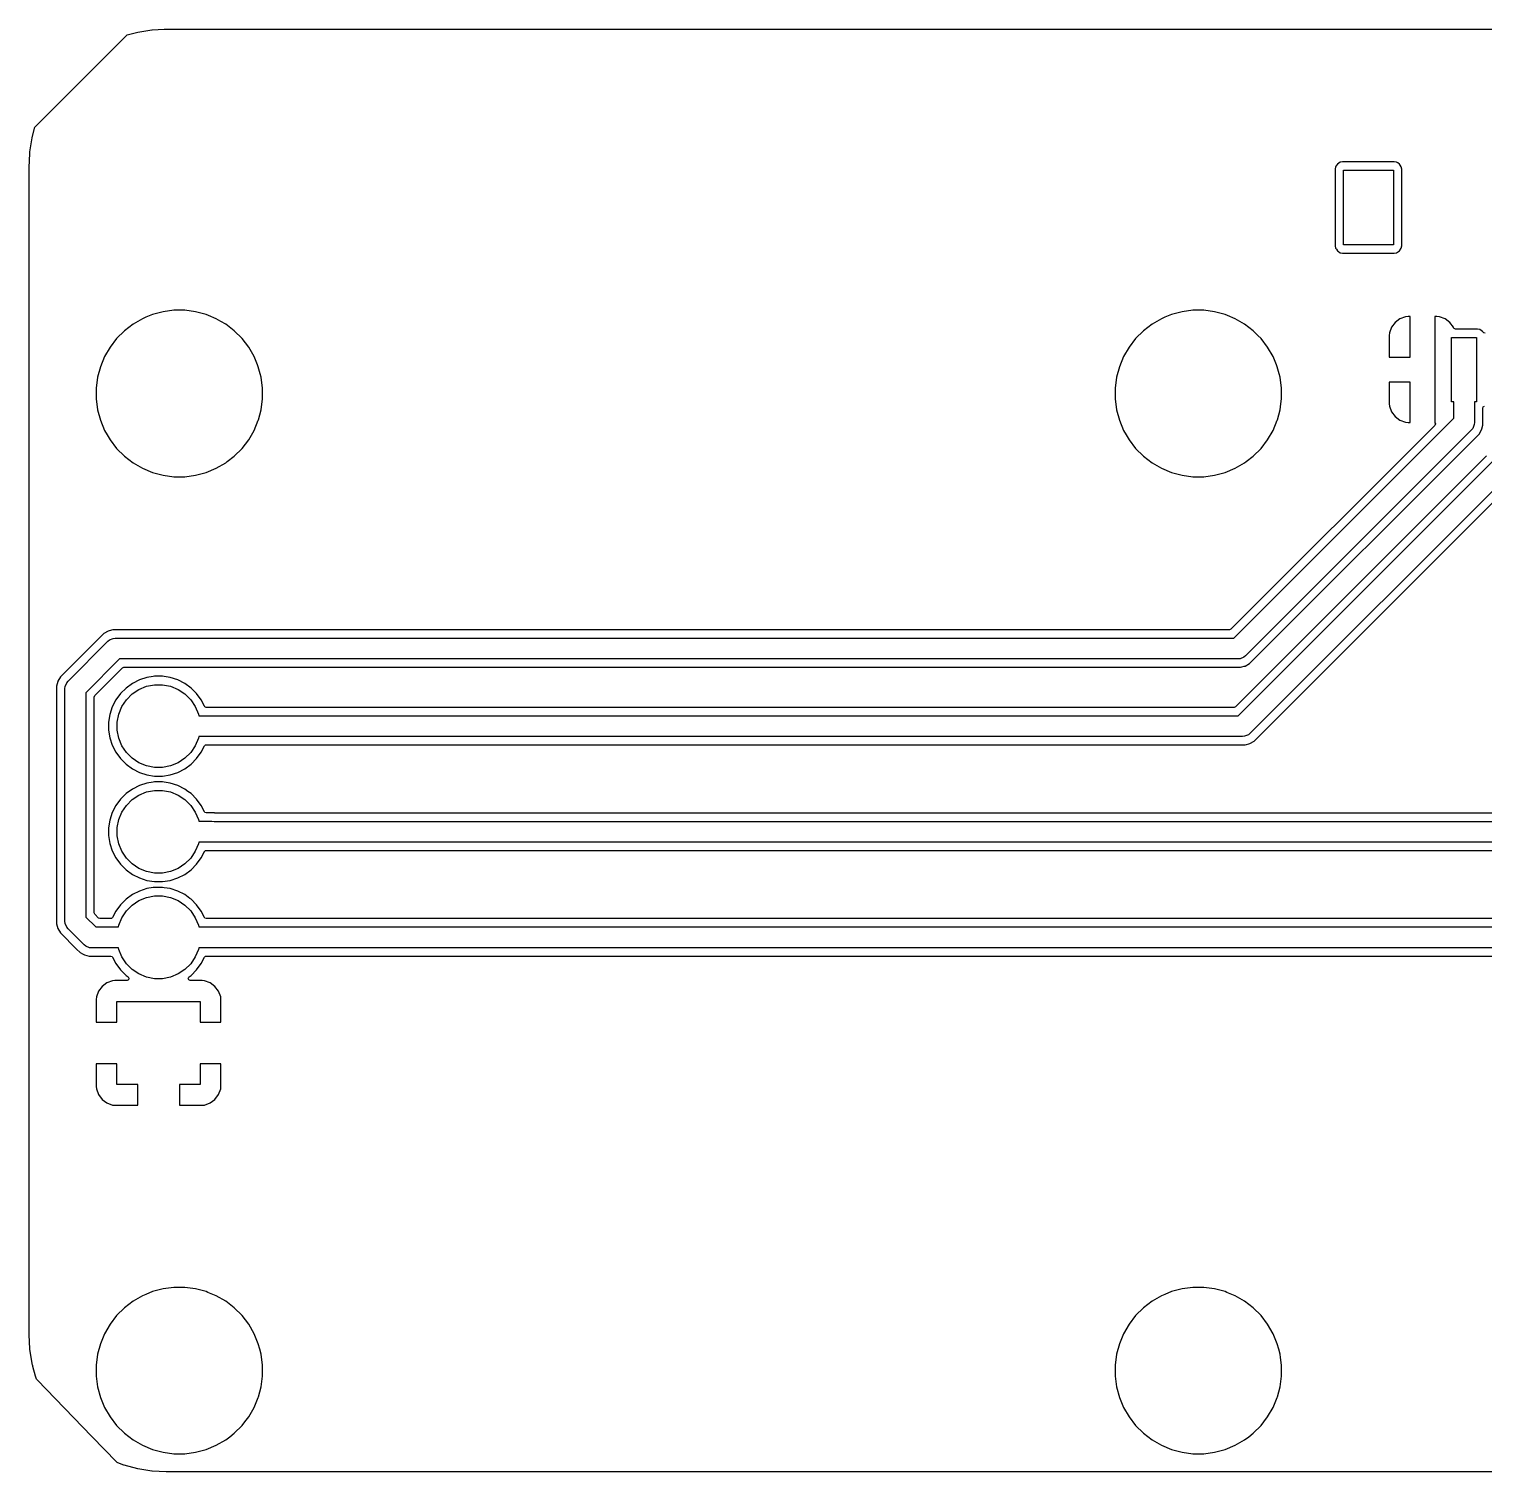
# Model space of a CAD drawing. Extents: x 141.9 to 212.4, y -100.8 to -66.1.
# Drawn here: x 141.89 to 176.87, y -100.81 to -66.11 of the extents above; entities that cross this region are included whole.
import ezdxf

# ---------------------------------------------------------------- set-up
doc = ezdxf.new("R2010")
doc.units = 0
doc.layers.add('BLACK', color=7, linetype='CONTINUOUS')

msp = doc.modelspace()

# ---------------------------------------------------------------- linework, layer by layer
at = {"layer": 'BLACK', "linetype": 'CONTINUOUS'}
for p, q in [((142.054274, -68.435725), (144.227248, -66.262751)), ((144.227248, -66.262751), (144.249205, -66.250074)), ((144.249205, -66.250074), (144.49852, -66.183271)), ((144.49852, -66.183271), (144.503525, -66.182207)), ((144.503525, -66.182207), (144.83959, -66.128979)), ((144.83959, -66.128979), (144.844667, -66.128446)), ((144.844667, -66.128446), (145.1353, -66.113215)), ((145.1353, -66.113215), (145.185862, -66.110566)), ((145.185862, -66.110566), (145.188426, -66.110499)), ((145.188426, -66.110499), (209.124723, -66.110499)), ((141.960275, -68.721506), (142.027075, -68.472204)), ((142.027075, -68.472204), (142.039751, -68.450248)), ((142.039751, -68.450248), (142.054274, -68.435725)), ((141.90598, -69.062584), (141.959208, -68.726519)), ((141.959208, -68.726519), (141.960274, -68.721508)), ((141.960274, -68.721508), (141.960275, -68.721506)), ((141.893297, -69.2995), (141.905447, -69.067662)), ((141.905447, -69.067662), (141.90598, -69.062584)), ((141.887506, -69.411284), (141.887573, -69.40872)), ((141.887506, -69.480252), (141.887506, -69.411284)), ((141.887506, -74.74388), (141.887506, -69.480252)), ((141.887573, -69.40872), (141.893297, -69.2995)), ((173.301133, -69.421769), (173.2895, -69.480252)), ((173.2895, -69.480252), (173.2895, -71.319748)), ((173.308305, -69.411035), (173.301133, -69.421769)), ((173.345447, -69.355447), (173.308305, -69.411035)), ((173.411769, -69.311133), (173.345447, -69.355447)), ((173.470252, -69.2995), (173.411769, -69.311133)), ((174.709748, -69.2995), (173.470252, -69.2995)), ((173.49, -71.3), (173.49, -69.5)), ((173.49, -69.5), (174.69, -69.5)), ((174.69, -69.5), (174.69, -71.3)), ((174.768231, -69.311133), (174.709748, -69.2995)), ((174.794795, -69.328882), (174.768231, -69.311133)), ((174.834552, -69.355447), (174.794795, -69.328882)), ((174.852301, -69.382012), (174.834552, -69.355447)), ((174.878867, -69.421769), (174.852301, -69.382012)), ((174.8905, -69.480252), (174.878867, -69.421769)), ((174.8905, -71.319748), (174.8905, -69.480252)), ((173.2895, -71.319748), (173.301133, -71.378231)), ((174.69, -71.3), (173.49, -71.3)), ((174.878867, -71.378231), (174.8905, -71.319748)), ((173.301133, -71.378231), (173.318882, -71.404795)), ((173.318882, -71.404795), (173.345447, -71.444552)), ((173.345447, -71.444552), (173.372012, -71.462301)), ((173.372012, -71.462301), (173.411769, -71.488867)), ((173.411769, -71.488867), (173.470252, -71.5005)), ((173.470252, -71.5005), (173.470255, -71.5005)), ((173.470255, -71.5005), (174.709745, -71.5005)), ((174.709745, -71.5005), (174.709748, -71.5005)), ((174.709748, -71.5005), (174.768231, -71.488867)), ((174.768231, -71.488867), (174.834552, -71.444552)), ((174.834552, -71.444552), (174.878867, -71.378231)), ((144.613299, -73.076959), (144.386199, -73.208074)), ((144.6133, -73.076958), (144.613299, -73.076959)), ((144.613303, -73.076957), (144.6133, -73.076958)), ((144.696435, -73.042522), (144.613303, -73.076957)), ((144.855577, -72.976603), (144.696435, -73.042522)), ((144.855587, -72.976599), (144.855577, -72.976603)), ((145.108872, -72.908732), (144.855587, -72.976599)), ((145.10888, -72.90873), (145.108872, -72.908732)), ((145.108884, -72.90873), (145.10888, -72.90873)), ((145.36888, -72.8745), (145.108884, -72.90873)), ((145.63112, -72.8745), (145.36888, -72.8745)), ((145.891116, -72.90873), (145.63112, -72.8745)), ((145.89112, -72.908731), (145.891116, -72.90873)), ((145.891127, -72.908732), (145.89112, -72.908731)), ((146.144412, -72.976599), (145.891127, -72.908732)), ((146.144422, -72.976603), (146.144412, -72.976599)), ((146.203209, -73.000953), (146.144422, -72.976603)), ((146.386697, -73.076957), (146.203209, -73.000953)), ((146.50025, -73.142516), (146.386697, -73.076957)), ((169.113299, -73.076959), (168.886199, -73.208074)), ((169.1133, -73.076958), (169.113299, -73.076959)), ((169.113303, -73.076957), (169.1133, -73.076958)), ((169.196435, -73.042522), (169.113303, -73.076957)), ((169.355577, -72.976603), (169.196435, -73.042522)), ((169.355587, -72.976599), (169.355577, -72.976603)), ((169.608872, -72.908732), (169.355587, -72.976599)), ((169.60888, -72.90873), (169.608872, -72.908732)), ((169.608884, -72.90873), (169.60888, -72.90873)), ((169.86888, -72.8745), (169.608884, -72.90873)), ((170.13112, -72.8745), (169.86888, -72.8745)), ((170.391116, -72.90873), (170.13112, -72.8745)), ((170.39112, -72.908731), (170.391116, -72.90873)), ((170.391127, -72.908732), (170.39112, -72.908731)), ((170.644412, -72.976599), (170.391127, -72.908732)), ((170.644422, -72.976603), (170.644412, -72.976599)), ((170.703209, -73.000953), (170.644422, -72.976603)), ((170.886697, -73.076957), (170.703209, -73.000953)), ((171.00025, -73.142516), (170.886697, -73.076957)), ((174.847908, -73.081648), (174.732811, -73.167811)), ((174.982626, -73.031401), (174.847908, -73.081648)), ((174.982627, -73.031401), (174.982626, -73.031401)), ((175.042166, -73.025), (174.982627, -73.031401)), ((175.09, -73.025), (175.042166, -73.025)), ((175.09, -74), (175.09, -73.025)), ((175.737834, -73.025), (175.69, -73.025)), ((175.69, -73.025), (175.69, -75.579526)), ((175.797373, -73.031401), (175.737834, -73.025)), ((175.932091, -73.081648), (175.797373, -73.031401)), ((176.047188, -73.167811), (175.932091, -73.081648)), ((144.178146, -73.36772), (143.99272, -73.553146)), ((144.178158, -73.367709), (144.178146, -73.36772)), ((144.386184, -73.208084), (144.178158, -73.367709)), ((144.386199, -73.208074), (144.386184, -73.208084)), ((146.6138, -73.208074), (146.50025, -73.142516)), ((146.613815, -73.208084), (146.6138, -73.208074)), ((146.821841, -73.367709), (146.613815, -73.208084)), ((146.821853, -73.36772), (146.821841, -73.367709)), ((147.007279, -73.553146), (146.821853, -73.36772)), ((168.678146, -73.36772), (168.49272, -73.553146)), ((168.678158, -73.367709), (168.678146, -73.36772)), ((168.886184, -73.208084), (168.678158, -73.367709)), ((168.886199, -73.208074), (168.886184, -73.208084)), ((171.1138, -73.208074), (171.00025, -73.142516)), ((171.113815, -73.208084), (171.1138, -73.208074)), ((171.321841, -73.367709), (171.113815, -73.208084)), ((171.321853, -73.36772), (171.321841, -73.367709)), ((171.431298, -73.477165), (171.321853, -73.36772)), ((174.596401, -73.417627), (174.59, -73.477165)), ((174.646648, -73.282908), (174.596401, -73.417626)), ((174.596401, -73.417626), (174.596401, -73.417627)), ((174.732811, -73.167811), (174.646648, -73.282908)), ((176.133352, -73.282909), (176.047188, -73.167811)), ((176.136975, -73.292623), (176.133352, -73.282909)), ((176.148238, -73.310148), (176.136975, -73.292623)), ((176.182886, -73.3245), (176.148238, -73.310148)), ((176.709748, -73.3245), (176.182886, -73.3245)), ((176.768231, -73.336133), (176.709748, -73.3245)), ((176.834552, -73.380448), (176.768231, -73.336133)), ((176.849258, -73.402457), (176.834552, -73.380448)), ((176.862731, -73.415945), (176.849258, -73.402457)), ((176.899505, -73.423302), (176.862731, -73.415945)), ((143.833074, -73.761199), (143.701959, -73.988299)), ((143.833084, -73.761184), (143.833074, -73.761199)), ((143.992709, -73.553158), (143.833084, -73.761184)), ((143.99272, -73.553146), (143.992709, -73.553158)), ((147.00729, -73.553158), (147.007279, -73.553146)), ((147.166915, -73.761184), (147.00729, -73.553158)), ((147.166921, -73.761193), (147.166915, -73.761184)), ((147.166924, -73.761197), (147.166921, -73.761193)), ((147.298043, -73.988303), (147.166924, -73.761197)), ((168.333074, -73.761199), (168.201959, -73.988299)), ((168.333084, -73.761184), (168.333074, -73.761199)), ((168.492709, -73.553158), (168.333084, -73.761184)), ((168.49272, -73.553146), (168.492709, -73.553158)), ((171.507279, -73.553146), (171.431298, -73.477165)), ((171.50729, -73.553158), (171.507279, -73.553146)), ((171.666915, -73.761184), (171.50729, -73.553158)), ((171.666921, -73.761193), (171.666915, -73.761184)), ((171.666924, -73.761197), (171.666921, -73.761193)), ((171.798043, -73.988303), (171.666924, -73.761197)), ((174.59, -73.477165), (174.59, -74)), ((176.09, -75.075), (176.09, -73.525)), ((176.09, -73.525), (176.69, -73.525)), ((176.69, -73.525), (176.69, -75.075)), ((143.701959, -73.988299), (143.601603, -74.230577)), ((147.378406, -74.182317), (147.298043, -73.988303)), ((168.201959, -73.988299), (168.101603, -74.230577)), ((171.878406, -74.182317), (171.798043, -73.988303)), ((174.59, -74), (175.09, -74)), ((143.53373, -74.483884), (143.4995, -74.74388)), ((143.533732, -74.483872), (143.53373, -74.48388)), ((143.53373, -74.48388), (143.53373, -74.483884)), ((143.601599, -74.230587), (143.533732, -74.483872)), ((143.601603, -74.230577), (143.601599, -74.230587)), ((147.398396, -74.230577), (147.378406, -74.182317)), ((147.3984, -74.230587), (147.398396, -74.230577)), ((147.444822, -74.403839), (147.3984, -74.230587)), ((147.46627, -74.483884), (147.444822, -74.403839)), ((147.5005, -74.74388), (147.46627, -74.483884)), ((168.03373, -74.483884), (167.9995, -74.74388)), ((168.033732, -74.483872), (168.03373, -74.48388)), ((168.03373, -74.48388), (168.03373, -74.483884)), ((168.101599, -74.230587), (168.033732, -74.483872)), ((168.101603, -74.230577), (168.101599, -74.230587)), ((171.898396, -74.230577), (171.878406, -74.182317)), ((171.8984, -74.230587), (171.898396, -74.230577)), ((171.944822, -74.403839), (171.8984, -74.230587)), ((171.96627, -74.483884), (171.944822, -74.403839)), ((172.0005, -74.74388), (171.96627, -74.483884)), ((141.887506, -81.910688), (141.887506, -74.74388)), ((143.4995, -74.74388), (143.4995, -74.777032)), ((143.4995, -74.777032), (143.4995, -75.00612)), ((147.5005, -75.00612), (147.5005, -74.74388)), ((167.9995, -74.74388), (167.9995, -74.777032)), ((167.9995, -74.777032), (167.9995, -75.00612)), ((172.0005, -75.00612), (172.0005, -74.74388)), ((175.09, -74.6), (174.59, -74.6)), ((174.59, -74.6), (174.59, -75.122834)), ((175.09, -75.575), (175.09, -74.6)), ((143.4995, -75.00612), (143.53373, -75.266116)), ((147.46627, -75.266116), (147.5005, -75.00612)), ((167.9995, -75.00612), (168.03373, -75.266116)), ((171.96627, -75.266116), (171.985134, -75.122834)), ((171.985134, -75.122834), (172.0005, -75.00612)), ((174.59, -75.122834), (174.596401, -75.182372)), ((174.596401, -75.182372), (174.596401, -75.182373)), ((174.596401, -75.182373), (174.646648, -75.317091)), ((176.14, -75.075), (176.09, -75.075)), ((176.14, -75.471446), (176.14, -75.075)), ((176.69, -75.075), (176.64, -75.075)), ((176.64, -75.075), (176.64, -75.575)), ((176.8405, -75.225514), (176.848762, -75.198284)), ((176.848762, -75.198284), (176.849263, -75.197534)), ((176.849263, -75.197534), (176.88045, -75.176706)), ((143.53373, -75.266116), (143.533731, -75.26612)), ((143.533731, -75.26612), (143.533732, -75.266127)), ((143.533732, -75.266127), (143.601599, -75.519412)), ((143.601599, -75.519412), (143.601602, -75.519419)), ((143.601602, -75.519419), (143.701957, -75.761697)), ((147.298043, -75.761697), (147.398398, -75.519419)), ((147.398398, -75.519419), (147.40117, -75.509076)), ((147.40117, -75.509076), (147.466267, -75.266127)), ((147.466266, -75.266127), (147.46627, -75.266116)), ((147.466267, -75.266127), (147.466266, -75.266127)), ((168.03373, -75.266116), (168.033731, -75.26612)), ((168.033731, -75.26612), (168.033732, -75.266127)), ((168.033732, -75.266127), (168.101599, -75.519412)), ((168.101599, -75.519412), (168.101602, -75.519419)), ((168.101602, -75.519419), (168.201957, -75.761697)), ((170.851446, -80.76), (176.14, -75.471446)), ((171.798043, -75.761697), (171.898398, -75.519419)), ((171.898398, -75.519419), (171.90117, -75.509076)), ((171.90117, -75.509076), (171.966267, -75.266127)), ((171.966266, -75.266127), (171.96627, -75.266116)), ((171.966267, -75.266127), (171.966266, -75.266127)), ((174.646648, -75.317091), (174.732811, -75.432188)), ((174.732811, -75.432188), (174.847908, -75.518351)), ((174.847908, -75.518351), (174.982626, -75.568598)), ((176.8405, -75.634309), (176.8405, -75.225514)), ((143.701957, -75.761697), (143.764305, -75.869687)), ((143.764305, -75.869687), (143.833074, -75.9888)), ((147.166924, -75.988803), (147.298043, -75.761697)), ((168.201957, -75.761697), (168.264305, -75.869687)), ((168.264305, -75.869687), (168.333074, -75.9888)), ((175.686799, -75.641095), (170.782749, -80.545148)), ((176.566777, -75.751776), (171.131777, -81.186777)), ((171.231614, -81.370489), (176.75049, -75.851614)), ((171.666924, -75.988803), (171.798043, -75.761697)), ((174.982626, -75.568598), (175.042166, -75.575)), ((175.042166, -75.575), (175.09, -75.575)), ((175.701151, -75.606447), (175.686799, -75.641095)), ((175.69, -75.579526), (175.701151, -75.606447)), ((176.597868, -75.713892), (176.566777, -75.751776)), ((176.635197, -75.623772), (176.597868, -75.713892)), ((176.64, -75.575), (176.635197, -75.623762)), ((176.635197, -75.623762), (176.635197, -75.623772)), ((176.75049, -75.851614), (176.809799, -75.748887)), ((176.809799, -75.748887), (176.816286, -75.724673)), ((176.816286, -75.724673), (176.8405, -75.634309)), ((143.833074, -75.9888), (143.833084, -75.988815)), ((143.833084, -75.988815), (143.992709, -76.196841)), ((143.992709, -76.196841), (143.99272, -76.196853)), ((143.99272, -76.196853), (144.178146, -76.382279)), ((146.821851, -76.382282), (147.007282, -76.196851)), ((147.007282, -76.196851), (147.166924, -75.988803)), ((168.333074, -75.9888), (168.333084, -75.988815)), ((168.333084, -75.988815), (168.492709, -76.196841)), ((168.492709, -76.196841), (168.49272, -76.196853)), ((168.49272, -76.196853), (168.678146, -76.382279)), ((171.321851, -76.382282), (171.507282, -76.196851)), ((171.507282, -76.196851), (171.666924, -75.988803)), ((144.178146, -76.382279), (144.178158, -76.38229)), ((144.178158, -76.38229), (144.386184, -76.541915)), ((144.386184, -76.541915), (144.386193, -76.541921)), ((144.386193, -76.541921), (144.386197, -76.541924)), ((144.386197, -76.541924), (144.613303, -76.673043)), ((146.386697, -76.673043), (146.613803, -76.541924)), ((146.613803, -76.541924), (146.652605, -76.51215)), ((146.652605, -76.51215), (146.821841, -76.38229)), ((146.821841, -76.38229), (146.821843, -76.382287)), ((146.821843, -76.382287), (146.821851, -76.382282)), ((168.678146, -76.382279), (168.678158, -76.38229)), ((168.678158, -76.38229), (168.886184, -76.541915)), ((168.886184, -76.541915), (168.886193, -76.541921)), ((168.886193, -76.541921), (168.886197, -76.541924)), ((168.886197, -76.541924), (169.113303, -76.673043)), ((170.886697, -76.673043), (171.113803, -76.541924)), ((176.925148, -76.377748), (170.892749, -82.410148)), ((170.961446, -82.625), (177.14, -76.446446)), ((171.113803, -76.541924), (171.152605, -76.51215)), ((171.152605, -76.51215), (171.321841, -76.38229)), ((171.321841, -76.38229), (171.321843, -76.382287)), ((171.321843, -76.382287), (171.321851, -76.382282)), ((144.613303, -76.673043), (144.855581, -76.773398)), ((144.855581, -76.773398), (144.855584, -76.773398)), ((144.855584, -76.773398), (144.855587, -76.7734)), ((144.855587, -76.7734), (145.108872, -76.841267)), ((145.108872, -76.841267), (145.108873, -76.841267)), ((145.108873, -76.841267), (145.108884, -76.84127)), ((145.108884, -76.84127), (145.36888, -76.8755)), ((145.36888, -76.8755), (145.368883, -76.8755)), ((145.368883, -76.8755), (145.631117, -76.8755)), ((145.631117, -76.8755), (145.63112, -76.8755)), ((145.63112, -76.8755), (145.891116, -76.84127)), ((145.891116, -76.84127), (146.144419, -76.773398)), ((146.144419, -76.773398), (146.386697, -76.673043)), ((169.113303, -76.673043), (169.355581, -76.773398)), ((169.355581, -76.773398), (169.355584, -76.773398)), ((169.355584, -76.773398), (169.355587, -76.7734)), ((169.355587, -76.7734), (169.608872, -76.841267)), ((169.608872, -76.841267), (169.608873, -76.841267)), ((169.608873, -76.841267), (169.608884, -76.84127)), ((169.608884, -76.84127), (169.86888, -76.8755)), ((169.86888, -76.8755), (169.868883, -76.8755)), ((169.868883, -76.8755), (170.131117, -76.8755)), ((170.131117, -76.8755), (170.13112, -76.8755)), ((170.13112, -76.8755), (170.391116, -76.84127)), ((170.391116, -76.84127), (170.644419, -76.773398)), ((170.644419, -76.773398), (170.886697, -76.673043)), ((177.566777, -76.726777), (171.241777, -83.051777)), ((175.861594, -78.71551), (177.75049, -76.826614)), ((171.341614, -83.235489), (175.861594, -78.71551)), ((143.683385, -80.649512), (142.639512, -81.693385)), ((143.78611, -80.590201), (143.683385, -80.649511)), ((143.683385, -80.649511), (143.683385, -80.649512)), ((143.786115, -80.590199), (143.78611, -80.590201)), ((143.810326, -80.583713), (143.786115, -80.590199)), ((143.900688, -80.5595), (143.810326, -80.583713)), ((143.821107, -80.802133), (143.911227, -80.764804)), ((170.748101, -80.5595), (143.900688, -80.5595)), ((143.911227, -80.764804), (143.96, -80.76)), ((143.96, -80.76), (170.851446, -80.76)), ((170.782749, -80.545148), (170.748101, -80.5595)), ((142.823223, -81.793223), (143.783223, -80.833223)), ((143.783223, -80.833223), (143.821102, -80.802137)), ((143.821102, -80.802137), (143.821107, -80.802133)), ((144.063554, -81.26), (143.25, -82.073554)), ((143.464852, -82.142251), (144.132251, -81.474852)), ((170.955, -81.26), (144.063554, -81.26)), ((144.132251, -81.474852), (144.166899, -81.4605)), ((144.166899, -81.4605), (171.014311, -81.4605)), ((171.003773, -81.255196), (170.955, -81.26)), ((171.093893, -81.217867), (171.003773, -81.255196)), ((171.014311, -81.4605), (171.04443, -81.452428)), ((171.04443, -81.452428), (171.104673, -81.436286)), ((171.093897, -81.217862), (171.093893, -81.217867)), ((171.131777, -81.186777), (171.093897, -81.217862)), ((171.104673, -81.436286), (171.128887, -81.429799)), ((171.128887, -81.429799), (171.231614, -81.370489)), ((142.578531, -81.802346), (142.5495, -81.910688)), ((142.578532, -81.802343), (142.578531, -81.802342)), ((142.578531, -81.802342), (142.578531, -81.802346)), ((142.580201, -81.796111), (142.578532, -81.802343)), ((142.639511, -81.693385), (142.580201, -81.796111)), ((142.639512, -81.693385), (142.639511, -81.693385)), ((142.754804, -81.921227), (142.792133, -81.831107)), ((142.792133, -81.831107), (142.792137, -81.831102)), ((142.792137, -81.831102), (142.823223, -81.793223)), ((144.370806, -81.848236), (144.21792, -81.959315)), ((144.539166, -81.762453), (144.370806, -81.848236)), ((144.718881, -81.70406), (144.539166, -81.762453)), ((144.718884, -81.704059), (144.718881, -81.70406)), ((144.870397, -81.680062), (144.718884, -81.704059)), ((144.905519, -81.6745), (144.870397, -81.680062)), ((145.094481, -81.6745), (144.905519, -81.6745)), ((145.137744, -81.681352), (145.094481, -81.6745)), ((145.281115, -81.704059), (145.137744, -81.681352)), ((145.281118, -81.70406), (145.281115, -81.704059)), ((145.460833, -81.762453), (145.281118, -81.70406)), ((145.629193, -81.848236), (145.460833, -81.762453)), ((145.78208, -81.959315), (145.629193, -81.848236)), ((141.887506, -91.542834), (141.887506, -81.910688)), ((142.5495, -81.910688), (142.5495, -87.62931)), ((142.75, -81.97), (142.754804, -81.921227)), ((142.75, -87.57), (142.75, -81.97)), ((143.25, -82.073554), (143.25, -87.466446)), ((143.4505, -82.176899), (143.464852, -82.142251)), ((143.4505, -87.363101), (143.4505, -82.176899)), ((144.084315, -82.09292), (143.973236, -82.245806)), ((144.21792, -81.959315), (144.084315, -82.09292)), ((144.22699, -82.240607), (144.365607, -82.10199)), ((144.365607, -82.10199), (144.528603, -81.993079)), ((144.528603, -81.993079), (144.709715, -81.91806)), ((144.709715, -81.91806), (144.901983, -81.879815)), ((144.901983, -81.879815), (145.098017, -81.879815)), ((145.098017, -81.879815), (145.290285, -81.91806)), ((145.290285, -81.91806), (145.471397, -81.993079)), ((145.471397, -81.993079), (145.634393, -82.10199)), ((145.634393, -82.10199), (145.77301, -82.240607)), ((145.915684, -82.09292), (145.782079, -81.959315)), ((145.782079, -81.959315), (145.78208, -81.959315)), ((145.915686, -82.092923), (145.915684, -82.09292)), ((145.91569, -82.092927), (145.915686, -82.092923)), ((146.02676, -82.245801), (145.91569, -82.092927)), ((143.887453, -82.414166), (143.82906, -82.593881)), ((143.973236, -82.245806), (143.887453, -82.414166)), ((144.04306, -82.584715), (144.118079, -82.403603)), ((144.118079, -82.403603), (144.22699, -82.240607)), ((145.77301, -82.240607), (145.881921, -82.403603)), ((145.881921, -82.403603), (145.95694, -82.584715)), ((146.026761, -82.245803), (146.02676, -82.245801)), ((146.026763, -82.245806), (146.026761, -82.245803)), ((146.104179, -82.397745), (146.026763, -82.245806)), ((146.11319, -82.410148), (146.104179, -82.397745)), ((146.147838, -82.4245), (146.11319, -82.410148)), ((170.858101, -82.4245), (146.147838, -82.4245)), ((170.892749, -82.410148), (170.858101, -82.4245)), ((143.829059, -82.593884), (143.7995, -82.780519)), ((143.7995, -82.780519), (143.7995, -82.96948)), ((143.82906, -82.593881), (143.829059, -82.593884)), ((144.004815, -82.776983), (144.04306, -82.584715)), ((144.004815, -82.973017), (144.004815, -82.776983)), ((145.95694, -82.584715), (145.964953, -82.625)), ((145.964953, -82.625), (170.961446, -82.625)), ((143.7995, -82.96948), (143.829059, -83.156115)), ((143.829059, -83.156115), (143.82906, -83.156118)), ((143.82906, -83.156118), (143.887453, -83.335833)), ((144.04306, -83.165285), (144.004815, -82.973017)), ((144.118079, -83.346397), (144.04306, -83.165285)), ((145.95694, -83.165285), (145.881921, -83.346397)), ((145.964953, -83.125), (145.95694, -83.165285)), ((171.065, -83.125), (145.964953, -83.125)), ((171.113773, -83.120196), (171.065, -83.125)), ((171.203893, -83.082867), (171.113773, -83.120196)), ((171.203897, -83.082862), (171.203893, -83.082867)), ((171.241777, -83.051777), (171.203897, -83.082862)), ((171.238887, -83.294799), (171.341614, -83.235489)), ((143.887453, -83.335833), (143.973236, -83.504193)), ((143.973236, -83.504193), (143.973239, -83.504197)), ((143.973239, -83.504197), (143.97324, -83.504199)), ((143.97324, -83.504199), (144.08431, -83.657073)), ((144.22699, -83.509393), (144.118079, -83.346397)), ((144.365607, -83.64801), (144.22699, -83.509393)), ((145.77301, -83.509393), (145.634393, -83.64801)), ((145.881921, -83.346397), (145.77301, -83.509393)), ((145.91569, -83.657073), (146.02676, -83.504199)), ((146.02676, -83.504199), (146.104179, -83.352254)), ((146.104179, -83.352254), (146.132696, -83.327898)), ((146.132696, -83.327898), (146.147838, -83.3255)), ((146.147838, -83.3255), (171.124311, -83.3255)), ((171.124311, -83.3255), (171.15443, -83.317428)), ((171.15443, -83.317428), (171.214673, -83.301286)), ((171.214673, -83.301286), (171.238887, -83.294799)), ((144.08431, -83.657073), (144.084312, -83.657075)), ((144.084312, -83.657075), (144.084315, -83.657079)), ((144.084315, -83.657079), (144.21792, -83.790684)), ((144.21792, -83.790684), (144.217923, -83.790686)), ((144.217923, -83.790686), (144.217927, -83.79069)), ((144.217927, -83.79069), (144.370801, -83.90176)), ((144.528603, -83.756921), (144.365607, -83.64801)), ((144.370801, -83.90176), (144.370803, -83.901761)), ((144.370803, -83.901761), (144.370806, -83.901763)), ((144.370806, -83.901763), (144.539166, -83.987546)), ((144.709715, -83.83194), (144.528603, -83.756921)), ((144.901983, -83.870185), (144.709715, -83.83194)), ((145.098017, -83.870185), (144.901983, -83.870185)), ((145.290285, -83.83194), (145.098017, -83.870185)), ((145.471397, -83.756921), (145.290285, -83.83194)), ((145.460832, -83.987547), (145.629199, -83.90176)), ((145.634393, -83.64801), (145.471397, -83.756921)), ((145.629199, -83.90176), (145.782073, -83.79069)), ((145.782073, -83.79069), (145.91569, -83.657073)), ((144.539166, -83.987546), (144.539168, -83.987547)), ((144.718881, -84.24406), (144.539166, -84.302453)), ((144.539168, -83.987547), (144.718882, -84.04594)), ((144.718884, -84.244059), (144.718881, -84.24406)), ((144.718882, -84.04594), (144.905519, -84.0755)), ((144.870397, -84.220062), (144.718884, -84.244059)), ((144.905519, -84.2145), (144.870397, -84.220062)), ((144.905519, -84.0755), (144.90552, -84.0755)), ((145.094481, -84.2145), (144.905519, -84.2145)), ((144.90552, -84.0755), (145.09448, -84.0755)), ((145.09448, -84.0755), (145.094481, -84.0755)), ((145.094481, -84.0755), (145.281118, -84.04594)), ((145.137744, -84.221352), (145.094481, -84.2145)), ((145.281115, -84.244059), (145.137744, -84.221352)), ((145.281118, -84.24406), (145.281115, -84.244059)), ((145.281118, -84.04594), (145.460832, -83.987547)), ((145.460833, -84.302453), (145.281118, -84.24406)), ((144.084315, -84.63292), (143.973236, -84.785806)), ((144.21792, -84.499315), (144.084315, -84.63292)), ((144.370806, -84.388236), (144.21792, -84.499315)), ((144.22699, -84.780607), (144.365607, -84.64199)), ((144.365607, -84.64199), (144.528603, -84.533079)), ((144.539166, -84.302453), (144.370806, -84.388236)), ((144.528603, -84.533079), (144.709715, -84.45806)), ((144.709715, -84.45806), (144.901983, -84.419815)), ((144.901983, -84.419815), (145.098017, -84.419815)), ((145.098017, -84.419815), (145.290285, -84.45806)), ((145.290285, -84.45806), (145.471397, -84.533079)), ((145.629193, -84.388236), (145.460833, -84.302453)), ((145.471397, -84.533079), (145.634393, -84.64199)), ((145.629197, -84.388239), (145.629193, -84.388236)), ((145.629199, -84.38824), (145.629197, -84.388239)), ((145.707739, -84.445303), (145.629199, -84.38824)), ((145.634393, -84.64199), (145.77301, -84.780607)), ((145.78208, -84.499315), (145.707739, -84.445303)), ((145.915684, -84.63292), (145.782079, -84.499315)), ((145.782079, -84.499315), (145.78208, -84.499315)), ((145.915686, -84.632923), (145.915684, -84.63292)), ((145.91569, -84.632927), (145.915686, -84.632923)), ((146.02676, -84.785801), (145.91569, -84.632927)), ((143.887453, -84.954166), (143.82906, -85.133881)), ((143.973236, -84.785806), (143.887453, -84.954166)), ((144.04306, -85.124715), (144.118079, -84.943603)), ((144.118079, -84.943603), (144.22699, -84.780607)), ((145.77301, -84.780607), (145.881921, -84.943603)), ((145.881921, -84.943603), (145.95694, -85.124715)), ((146.026761, -84.785803), (146.02676, -84.785801)), ((146.026763, -84.785806), (146.026761, -84.785803)), ((146.104179, -84.937745), (146.026763, -84.785806)), ((146.11319, -84.950148), (146.104179, -84.937745)), ((146.147838, -84.9645), (146.11319, -84.950148)), ((146.344309, -84.9645), (146.147838, -84.9645)), ((146.34431, -84.9645), (146.344309, -84.9645)), ((146.349163, -84.9658), (146.34431, -84.9645)), ((146.356738, -84.96783), (146.349163, -84.9658)), ((146.369419, -84.9695), (146.356738, -84.96783)), ((187.743101, -84.9695), (146.369419, -84.9695)), ((143.829059, -85.133884), (143.7995, -85.320519)), ((143.7995, -85.320519), (143.7995, -85.50948)), ((143.82906, -85.133881), (143.829059, -85.133884)), ((144.004815, -85.316983), (144.04306, -85.124715)), ((144.004815, -85.513017), (144.004815, -85.316983)), ((145.95694, -85.124715), (145.964953, -85.165)), ((145.964953, -85.165), (146.285, -85.165)), ((146.285, -85.165), (146.333773, -85.169804)), ((146.333773, -85.169804), (146.334246, -85.17)), ((146.334246, -85.17), (187.846446, -85.17)), ((143.7995, -85.50948), (143.829059, -85.696115)), ((143.829059, -85.696115), (143.82906, -85.696118)), ((143.82906, -85.696118), (143.887453, -85.875833)), ((144.04306, -85.705285), (144.004815, -85.513017)), ((145.964953, -85.665), (145.95694, -85.705285)), ((146.240754, -85.665), (145.964953, -85.665)), ((146.241227, -85.665196), (146.240754, -85.665)), ((146.29, -85.67), (146.241227, -85.665196)), ((187.95, -85.67), (146.29, -85.67)), ((143.887453, -85.875833), (143.973236, -86.044193)), ((143.973236, -86.044193), (143.973239, -86.044197)), ((143.973239, -86.044197), (143.97324, -86.044199)), ((143.97324, -86.044199), (144.08431, -86.197073)), ((144.118079, -85.886397), (144.04306, -85.705285)), ((144.22699, -86.049393), (144.118079, -85.886397)), ((145.881921, -85.886397), (145.77301, -86.049393)), ((145.95694, -85.705285), (145.881921, -85.886397)), ((145.91569, -86.197073), (146.02676, -86.044199)), ((146.02676, -86.044199), (146.104179, -85.892254)), ((146.104179, -85.892254), (146.110173, -85.887135)), ((146.110173, -85.887135), (146.11319, -85.879852)), ((146.11319, -85.879852), (146.123889, -85.87542)), ((146.123889, -85.87542), (146.132696, -85.867898)), ((146.132696, -85.867898), (146.147838, -85.8655)), ((146.147838, -85.8655), (146.205581, -85.8655)), ((146.205581, -85.8655), (146.218261, -85.867169)), ((146.218261, -85.867169), (146.225836, -85.869199)), ((146.225836, -85.869199), (146.23069, -85.8705)), ((146.23069, -85.8705), (146.230691, -85.8705)), ((146.230691, -85.8705), (188.009311, -85.8705)), ((144.08431, -86.197073), (144.084312, -86.197075)), ((144.084312, -86.197075), (144.084315, -86.197079)), ((144.084315, -86.197079), (144.21792, -86.330684)), ((144.21792, -86.330684), (144.217923, -86.330686)), ((144.217923, -86.330686), (144.217927, -86.33069)), ((144.217927, -86.33069), (144.370801, -86.44176)), ((144.365607, -86.18801), (144.22699, -86.049393)), ((144.528603, -86.296921), (144.365607, -86.18801)), ((144.709715, -86.37194), (144.528603, -86.296921)), ((144.901983, -86.410185), (144.709715, -86.37194)), ((145.290285, -86.37194), (145.098017, -86.410185)), ((145.471397, -86.296921), (145.290285, -86.37194)), ((145.634393, -86.18801), (145.471397, -86.296921)), ((145.629199, -86.44176), (145.782073, -86.33069)), ((145.77301, -86.049393), (145.634393, -86.18801)), ((145.782073, -86.33069), (145.91569, -86.197073)), ((144.370801, -86.44176), (144.370803, -86.441761)), ((144.370803, -86.441761), (144.370806, -86.441763)), ((144.370806, -86.441763), (144.539166, -86.527546)), ((144.539166, -86.527546), (144.539168, -86.527547)), ((144.539168, -86.527547), (144.718882, -86.58594)), ((144.718882, -86.58594), (144.905519, -86.6155)), ((145.098017, -86.410185), (144.901983, -86.410185)), ((144.905519, -86.6155), (144.90552, -86.6155)), ((144.90552, -86.6155), (145.09448, -86.6155)), ((145.09448, -86.6155), (145.094481, -86.6155)), ((145.094481, -86.6155), (145.281118, -86.58594)), ((145.281118, -86.58594), (145.460832, -86.527547)), ((145.460832, -86.527547), (145.629199, -86.44176)), ((144.21792, -87.039315), (144.084315, -87.17292)), ((144.370806, -86.928236), (144.21792, -87.039315)), ((144.365607, -87.18199), (144.528603, -87.073079)), ((144.539166, -86.842453), (144.370806, -86.928236)), ((144.528603, -87.073079), (144.709715, -86.99806)), ((144.718881, -86.78406), (144.539166, -86.842453)), ((144.709715, -86.99806), (144.901983, -86.959815)), ((144.718884, -86.784059), (144.718881, -86.78406)), ((144.870397, -86.760062), (144.718884, -86.784059)), ((144.905519, -86.7545), (144.870397, -86.760062)), ((144.901983, -86.959815), (145.098017, -86.959815)), ((145.094481, -86.7545), (144.905519, -86.7545)), ((145.137744, -86.761352), (145.094481, -86.7545)), ((145.098017, -86.959815), (145.290285, -86.99806)), ((145.281115, -86.784059), (145.137744, -86.761352)), ((145.281118, -86.78406), (145.281115, -86.784059)), ((145.460833, -86.842453), (145.281118, -86.78406)), ((145.290285, -86.99806), (145.471397, -87.073079)), ((145.629193, -86.928236), (145.460833, -86.842453)), ((145.471397, -87.073079), (145.634393, -87.18199)), ((145.629197, -86.928239), (145.629193, -86.928236)), ((145.629199, -86.92824), (145.629197, -86.928239)), ((145.7526, -87.017897), (145.629199, -86.92824)), ((145.78208, -87.039315), (145.7526, -87.017897)), ((145.915684, -87.17292), (145.782079, -87.039315)), ((145.782079, -87.039315), (145.78208, -87.039315)), ((143.464852, -87.397749), (143.4505, -87.363101)), ((143.557251, -87.490148), (143.464852, -87.397749)), ((143.973236, -87.325806), (143.895821, -87.477745)), ((144.084315, -87.17292), (143.973236, -87.325806)), ((144.118079, -87.483603), (144.22699, -87.320607)), ((144.22699, -87.320607), (144.365607, -87.18199)), ((145.634393, -87.18199), (145.77301, -87.320607)), ((145.77301, -87.320607), (145.881921, -87.483603)), ((145.915686, -87.172923), (145.915684, -87.17292)), ((145.91569, -87.172927), (145.915686, -87.172923)), ((146.02676, -87.325801), (145.91569, -87.172927)), ((146.026761, -87.325803), (146.02676, -87.325801)), ((146.026763, -87.325806), (146.026761, -87.325803)), ((146.104179, -87.477745), (146.026763, -87.325806)), ((142.5495, -87.62931), (142.56399, -87.683385)), ((142.56399, -87.683385), (142.56399, -87.683386)), ((142.56399, -87.683386), (142.5802, -87.743886)), ((142.5802, -87.743886), (142.580201, -87.743888)), ((142.580201, -87.743888), (142.639511, -87.846614)), ((142.754804, -87.618773), (142.75, -87.57)), ((142.792133, -87.708893), (142.754804, -87.618773)), ((142.792137, -87.708897), (142.792133, -87.708893)), ((142.823223, -87.746777), (142.792137, -87.708897)), ((143.213223, -88.136776), (142.823223, -87.746777)), ((143.25, -87.466446), (143.488553, -87.705)), ((143.488553, -87.705), (144.035047, -87.705)), ((143.591899, -87.5045), (143.557251, -87.490148)), ((143.852162, -87.5045), (143.591899, -87.5045)), ((143.867304, -87.502102), (143.852162, -87.5045)), ((143.895821, -87.477745), (143.867304, -87.502102)), ((144.035047, -87.705), (144.04306, -87.664715)), ((144.04306, -87.664715), (144.118079, -87.483603)), ((145.881921, -87.483603), (145.95694, -87.664715)), ((145.95694, -87.664715), (145.964953, -87.705)), ((145.964953, -87.705), (194.155, -87.705)), ((146.11319, -87.490148), (146.104179, -87.477745)), ((146.147838, -87.5045), (146.11319, -87.490148)), ((194.214309, -87.5045), (146.147838, -87.5045)), ((142.639511, -87.846614), (143.029511, -88.236614)), ((143.251108, -88.167867), (143.213223, -88.136776)), ((143.029511, -88.236614), (143.113386, -88.320489)), ((143.113386, -88.320489), (143.16763, -88.351807)), ((143.16763, -88.351807), (143.216111, -88.379798)), ((143.216111, -88.379798), (143.216113, -88.379799)), ((143.216113, -88.379799), (143.330687, -88.410498)), ((143.341228, -88.205196), (143.251108, -88.167867)), ((143.330687, -88.410498), (143.330688, -88.410499)), ((143.330688, -88.410499), (143.330691, -88.410499)), ((143.330691, -88.410499), (143.44931, -88.410499)), ((143.438772, -88.205196), (143.341228, -88.205196)), ((143.439245, -88.205), (143.438772, -88.205196)), ((144.035047, -88.205), (143.439245, -88.205)), ((143.44931, -88.410499), (143.459016, -88.407898)), ((143.459016, -88.407898), (143.461734, -88.407169)), ((143.461734, -88.407169), (143.474416, -88.4055)), ((143.474416, -88.4055), (143.852162, -88.4055)), ((143.852162, -88.4055), (143.88681, -88.419852)), ((143.88681, -88.419852), (143.895821, -88.432255)), ((143.895821, -88.432255), (143.973236, -88.584193)), ((144.04306, -88.245285), (144.035047, -88.205)), ((144.118079, -88.426397), (144.04306, -88.245285)), ((144.22699, -88.589393), (144.118079, -88.426397)), ((145.881921, -88.426397), (145.77301, -88.589393)), ((145.95694, -88.245285), (145.881921, -88.426397)), ((145.964953, -88.205), (145.95694, -88.245285)), ((194.051446, -88.205), (145.964953, -88.205)), ((146.02676, -88.584199), (146.104179, -88.432254)), ((146.104179, -88.432254), (146.132696, -88.407898)), ((146.132696, -88.407898), (146.147838, -88.4055)), ((146.147838, -88.4055), (193.948101, -88.4055)), ((143.973236, -88.584193), (143.973239, -88.584197)), ((143.973239, -88.584197), (143.97324, -88.584199)), ((143.97324, -88.584199), (144.08431, -88.737073)), ((144.08431, -88.737073), (144.084312, -88.737075)), ((144.084312, -88.737075), (144.084315, -88.737079)), ((144.084315, -88.737079), (144.217921, -88.870685)), ((144.365607, -88.72801), (144.22699, -88.589393)), ((144.528603, -88.836921), (144.365607, -88.72801)), ((144.709715, -88.91194), (144.528603, -88.836921)), ((145.471397, -88.836921), (145.290285, -88.91194)), ((145.634393, -88.72801), (145.471397, -88.836921)), ((145.77301, -88.589393), (145.634393, -88.72801)), ((145.782079, -88.870685), (145.915684, -88.737079)), ((145.915684, -88.737079), (145.91569, -88.737073)), ((145.91569, -88.737073), (146.02676, -88.584199)), ((143.642811, -89.137811), (143.556648, -89.252908)), ((143.757908, -89.051648), (143.642811, -89.137811)), ((143.892626, -89.001401), (143.757908, -89.051648)), ((143.892627, -89.001401), (143.892626, -89.001401)), ((143.952166, -88.995), (143.892627, -89.001401)), ((144.238219, -88.995), (143.952166, -88.995)), ((144.217921, -88.870685), (144.217925, -88.870688)), ((144.217925, -88.870688), (144.217927, -88.87069)), ((144.217927, -88.87069), (144.26702, -88.906358)), ((144.245884, -88.994397), (144.238219, -88.995)), ((144.277861, -88.974801), (144.245884, -88.994397)), ((144.26702, -88.906358), (144.286616, -88.938335)), ((144.286616, -88.938335), (144.277861, -88.974801)), ((144.901983, -88.950185), (144.709715, -88.91194)), ((145.098017, -88.950185), (144.901983, -88.950185)), ((145.290285, -88.91194), (145.098017, -88.950185)), ((145.712781, -88.946), (145.727133, -88.911352)), ((145.727133, -88.980648), (145.712781, -88.946)), ((145.727133, -88.911352), (145.73298, -88.906358)), ((145.761781, -88.995), (145.727133, -88.980648)), ((145.73298, -88.906358), (145.782073, -88.87069)), ((146.047834, -88.995), (145.761781, -88.995)), ((145.782073, -88.87069), (145.782076, -88.870686)), ((145.782076, -88.870686), (145.782079, -88.870685)), ((146.107373, -89.001401), (146.047834, -88.995)), ((146.242091, -89.051648), (146.107373, -89.001401)), ((146.357188, -89.137811), (146.242091, -89.051648)), ((146.443351, -89.252908), (146.357188, -89.137811)), ((143.506401, -89.387627), (143.5, -89.447165)), ((143.5, -89.447165), (143.5, -89.995)), ((143.556648, -89.252908), (143.506401, -89.387626)), ((143.506401, -89.387626), (143.506401, -89.387627)), ((144, -89.995), (144, -89.495)), ((144, -89.495), (146, -89.495)), ((146, -89.495), (146, -89.995)), ((146.493598, -89.387626), (146.443351, -89.252908)), ((146.493598, -89.387627), (146.493598, -89.387626)), ((146.5, -89.447165), (146.493598, -89.387627)), ((146.5, -89.995), (146.5, -89.447165)), ((143.5, -89.995), (144, -89.995)), ((146, -89.995), (146.5, -89.995)), ((144, -90.995), (143.5, -90.995)), ((143.5, -90.995), (143.5, -91.542834)), ((144, -91.495), (144, -90.995)), ((146.5, -90.995), (146, -90.995)), ((146, -90.995), (146, -91.495)), ((146.5, -91.542834), (146.5, -90.995)), ((141.887506, -93.95552), (141.887506, -91.542834)), ((143.5, -91.542834), (143.506401, -91.602372)), ((143.506401, -91.602372), (143.506401, -91.602373)), ((143.506401, -91.602373), (143.556648, -91.737091)), ((144.5, -91.495), (144, -91.495)), ((144.5, -91.995), (144.5, -91.495)), ((146, -91.495), (145.5, -91.495)), ((145.5, -91.495), (145.5, -91.995)), ((146.443351, -91.737091), (146.493598, -91.602373)), ((146.493598, -91.602372), (146.5, -91.542834)), ((146.493598, -91.602373), (146.493598, -91.602372)), ((143.556648, -91.737091), (143.642811, -91.852188)), ((143.642811, -91.852188), (143.757908, -91.938351)), ((143.757908, -91.938351), (143.892626, -91.988598)), ((143.892626, -91.988598), (143.952166, -91.995)), ((146.047834, -91.995), (146.107372, -91.988598)), ((146.107372, -91.988598), (146.107373, -91.988598)), ((146.107373, -91.988598), (146.242091, -91.938351)), ((146.242091, -91.938351), (146.357188, -91.852188)), ((146.357188, -91.852188), (146.443351, -91.737091)), ((143.952166, -91.995), (144.5, -91.995)), ((145.5, -91.995), (146.047834, -91.995)), ((141.887506, -95.40392), (141.887506, -93.95552)), ((141.887506, -97.511709), (141.887506, -95.40392)), ((144.855577, -96.476603), (144.696435, -96.542522)), ((144.855587, -96.476599), (144.855577, -96.476603)), ((145.108872, -96.408732), (144.855587, -96.476599)), ((145.10888, -96.40873), (145.108872, -96.408732)), ((145.108884, -96.40873), (145.10888, -96.40873)), ((145.36888, -96.3745), (145.108884, -96.40873)), ((145.63112, -96.3745), (145.36888, -96.3745)), ((145.891116, -96.40873), (145.63112, -96.3745)), ((145.89112, -96.408731), (145.891116, -96.40873)), ((145.891127, -96.408732), (145.89112, -96.408731)), ((146.144412, -96.476599), (145.891127, -96.408732)), ((146.144422, -96.476603), (146.144412, -96.476599)), ((146.18716, -96.494306), (146.144422, -96.476603)), ((146.386697, -96.576957), (146.18716, -96.494306)), ((169.355577, -96.476603), (169.196435, -96.542522)), ((169.355587, -96.476599), (169.355577, -96.476603)), ((169.608872, -96.408732), (169.355587, -96.476599)), ((169.60888, -96.40873), (169.608872, -96.408732)), ((169.608884, -96.40873), (169.60888, -96.40873)), ((169.86888, -96.3745), (169.608884, -96.40873)), ((170.13112, -96.3745), (169.86888, -96.3745)), ((170.391116, -96.40873), (170.13112, -96.3745)), ((170.39112, -96.408731), (170.391116, -96.40873)), ((170.391127, -96.408732), (170.39112, -96.408731)), ((170.644412, -96.476599), (170.391127, -96.408732)), ((170.644422, -96.476603), (170.644412, -96.476599)), ((170.68716, -96.494306), (170.644422, -96.476603)), ((170.886697, -96.576957), (170.68716, -96.494306)), ((144.178146, -96.86772), (143.99272, -97.053146)), ((144.178158, -96.867709), (144.178146, -96.86772)), ((144.386184, -96.708084), (144.178158, -96.867709)), ((144.386199, -96.708074), (144.386184, -96.708084)), ((144.613299, -96.576959), (144.386199, -96.708074)), ((144.6133, -96.576958), (144.613299, -96.576959)), ((144.613303, -96.576957), (144.6133, -96.576958)), ((144.696435, -96.542522), (144.613303, -96.576957)), ((146.386701, -96.576959), (146.386697, -96.576957)), ((146.6138, -96.708074), (146.3867, -96.576959)), ((146.3867, -96.576959), (146.386701, -96.576959)), ((146.613815, -96.708084), (146.6138, -96.708074)), ((146.821841, -96.867709), (146.613815, -96.708084)), ((146.821853, -96.86772), (146.821841, -96.867709)), ((147.007279, -97.053146), (146.821853, -96.86772)), ((168.678146, -96.86772), (168.49272, -97.053146)), ((168.678158, -96.867709), (168.678146, -96.86772)), ((168.886184, -96.708084), (168.678158, -96.867709)), ((168.886199, -96.708074), (168.886184, -96.708084)), ((169.113299, -96.576959), (168.886199, -96.708074)), ((169.1133, -96.576958), (169.113299, -96.576959)), ((169.113303, -96.576957), (169.1133, -96.576958)), ((169.196435, -96.542522), (169.113303, -96.576957)), ((170.886701, -96.576959), (170.886697, -96.576957)), ((171.1138, -96.708074), (170.8867, -96.576959)), ((170.8867, -96.576959), (170.886701, -96.576959)), ((171.113815, -96.708084), (171.1138, -96.708074)), ((171.321841, -96.867709), (171.113815, -96.708084)), ((171.321853, -96.86772), (171.321841, -96.867709)), ((171.507279, -97.053146), (171.321853, -96.86772)), ((143.992709, -97.053158), (143.833084, -97.261184)), ((143.99272, -97.053146), (143.992709, -97.053158)), ((147.00729, -97.053158), (147.007279, -97.053146)), ((147.166915, -97.261184), (147.00729, -97.053158)), ((168.492709, -97.053158), (168.333084, -97.261184)), ((168.49272, -97.053146), (168.492709, -97.053158)), ((171.50729, -97.053158), (171.507279, -97.053146)), ((171.666915, -97.261184), (171.50729, -97.053158)), ((141.887573, -97.514273), (141.887506, -97.511709)), ((141.905447, -97.85533), (141.887573, -97.514273)), ((143.667522, -97.571435), (143.601603, -97.730577)), ((143.701957, -97.488303), (143.667522, -97.571435)), ((143.701959, -97.488299), (143.701957, -97.488303)), ((143.833074, -97.261199), (143.701959, -97.488299)), ((143.833084, -97.261184), (143.833074, -97.261199)), ((147.166921, -97.261193), (147.166915, -97.261184)), ((147.166924, -97.261197), (147.166921, -97.261193)), ((147.298043, -97.488303), (147.166924, -97.261197)), ((147.398396, -97.730577), (147.298043, -97.488303)), ((168.167522, -97.571435), (168.101603, -97.730577)), ((168.201957, -97.488303), (168.167522, -97.571435)), ((168.201959, -97.488299), (168.201957, -97.488303)), ((168.333074, -97.261199), (168.201959, -97.488299)), ((168.333084, -97.261184), (168.333074, -97.261199)), ((171.666921, -97.261193), (171.666915, -97.261184)), ((171.666924, -97.261197), (171.666921, -97.261193)), ((171.798043, -97.488303), (171.666924, -97.261197)), ((171.898396, -97.730577), (171.798043, -97.488303)), ((141.905981, -97.860412), (141.905447, -97.85533)), ((141.945158, -98.10777), (141.905981, -97.860412)), ((143.601599, -97.730587), (143.533732, -97.983872)), ((143.601603, -97.730577), (143.601599, -97.730587)), ((147.3984, -97.730587), (147.398396, -97.730577)), ((147.433189, -97.860422), (147.3984, -97.730587)), ((147.46627, -97.983884), (147.433189, -97.860422)), ((168.101599, -97.730587), (168.033732, -97.983872)), ((168.101603, -97.730577), (168.101599, -97.730587)), ((171.8984, -97.730587), (171.898396, -97.730577)), ((171.933189, -97.860422), (171.8984, -97.730587)), ((171.96627, -97.983884), (171.933189, -97.860422)), ((141.959206, -98.196469), (141.945158, -98.10777)), ((141.960273, -98.201485), (141.959206, -98.196469)), ((141.960273, -98.201486), (141.960273, -98.201485)), ((141.971633, -98.24388), (141.960273, -98.201486)), ((141.974601, -98.254958), (141.971633, -98.24388)), ((141.980516, -98.277032), (141.974601, -98.254958)), ((142.041899, -98.50612), (141.980516, -98.277032)), ((143.53373, -97.983884), (143.4995, -98.24388)), ((143.4995, -98.24388), (143.4995, -98.277032)), ((143.4995, -98.277032), (143.4995, -98.50612)), ((143.533732, -97.983872), (143.53373, -97.98388)), ((143.53373, -97.98388), (143.53373, -97.983884)), ((147.5005, -98.24388), (147.46627, -97.983884)), ((147.5005, -98.50612), (147.5005, -98.24388)), ((168.03373, -97.983884), (167.9995, -98.24388)), ((167.9995, -98.24388), (167.9995, -98.277032)), ((167.9995, -98.277032), (167.9995, -98.50612)), ((168.033732, -97.983872), (168.03373, -97.98388)), ((168.03373, -97.98388), (168.03373, -97.983884)), ((171.975906, -98.057073), (171.96627, -97.983884)), ((172.0005, -98.24388), (171.975906, -98.057073)), ((172.0005, -98.50612), (172.0005, -98.24388)), ((142.048327, -98.530108), (142.041899, -98.50612)), ((142.049911, -98.534986), (142.048327, -98.530108)), ((142.067091, -98.579742), (142.049911, -98.534986)), ((142.077643, -98.596276), (142.067091, -98.579742)), ((143.398533, -99.959776), (142.077643, -98.596276)), ((143.4995, -98.50612), (143.53373, -98.766116)), ((147.46627, -98.766116), (147.5005, -98.50612)), ((167.9995, -98.50612), (168.03373, -98.766116)), ((171.96627, -98.766116), (172.0005, -98.50612)), ((143.53373, -98.766116), (143.533731, -98.76612)), ((143.533731, -98.76612), (143.533732, -98.766127)), ((143.533732, -98.766127), (143.601599, -99.019412)), ((147.40117, -99.009076), (147.466267, -98.766127)), ((147.466266, -98.766127), (147.46627, -98.766116)), ((147.466267, -98.766127), (147.466266, -98.766127)), ((168.03373, -98.766116), (168.033731, -98.76612)), ((168.033731, -98.76612), (168.033732, -98.766127)), ((168.033732, -98.766127), (168.101599, -99.019412)), ((171.90117, -99.009076), (171.966267, -98.766127)), ((171.966266, -98.766127), (171.96627, -98.766116)), ((171.966267, -98.766127), (171.966266, -98.766127)), ((143.601599, -99.019412), (143.601602, -99.019419)), ((143.601602, -99.019419), (143.701957, -99.261697)), ((143.701957, -99.261697), (143.701959, -99.2617)), ((143.701959, -99.2617), (143.833074, -99.4888)), ((147.166924, -99.488803), (147.298043, -99.261697)), ((147.298043, -99.261697), (147.398398, -99.019419)), ((147.398398, -99.019419), (147.40117, -99.009076)), ((168.101599, -99.019412), (168.101602, -99.019419)), ((168.101602, -99.019419), (168.201957, -99.261697)), ((168.201957, -99.261697), (168.201959, -99.2617)), ((168.201959, -99.2617), (168.333074, -99.4888)), ((171.666924, -99.488803), (171.798043, -99.261697)), ((171.798043, -99.261697), (171.898398, -99.019419)), ((171.898398, -99.019419), (171.90117, -99.009076)), ((143.833074, -99.4888), (143.833084, -99.488815)), ((143.833084, -99.488815), (143.992709, -99.696841)), ((147.007282, -99.696851), (147.075559, -99.607872)), ((147.075559, -99.607872), (147.166915, -99.488815)), ((147.166915, -99.488815), (147.166916, -99.488812)), ((147.166916, -99.488812), (147.166924, -99.488803)), ((168.333074, -99.4888), (168.333084, -99.488815)), ((168.333084, -99.488815), (168.492709, -99.696841)), ((171.507282, -99.696851), (171.575559, -99.607872)), ((171.575559, -99.607872), (171.666915, -99.488815)), ((171.666915, -99.488815), (171.666916, -99.488812)), ((171.666916, -99.488812), (171.666924, -99.488803)), ((143.998612, -100.579213), (143.398533, -99.959776)), ((143.992709, -99.696841), (143.99272, -99.696853)), ((143.99272, -99.696853), (144.178146, -99.882279)), ((144.178146, -99.882279), (144.178158, -99.88229)), ((144.178158, -99.88229), (144.386184, -100.041915)), ((146.613803, -100.041924), (146.714052, -99.965)), ((146.714052, -99.965), (146.821841, -99.88229)), ((146.821841, -99.88229), (146.821843, -99.882287)), ((146.821843, -99.882287), (146.821851, -99.882282)), ((146.821851, -99.882282), (147.007282, -99.696851)), ((168.492709, -99.696841), (168.49272, -99.696853)), ((168.49272, -99.696853), (168.678146, -99.882279)), ((168.678146, -99.882279), (168.678158, -99.88229)), ((168.678158, -99.88229), (168.886184, -100.041915)), ((171.113803, -100.041924), (171.214052, -99.965)), ((171.214052, -99.965), (171.321841, -99.88229)), ((171.321841, -99.88229), (171.321843, -99.882287)), ((171.321843, -99.882287), (171.321851, -99.882282)), ((171.321851, -99.882282), (171.507282, -99.696851)), ((144.386184, -100.041915), (144.386193, -100.041921)), ((144.386193, -100.041921), (144.386197, -100.041924)), ((144.386197, -100.041924), (144.613303, -100.173043)), ((144.613303, -100.173043), (144.855581, -100.273398)), ((144.855581, -100.273398), (144.855584, -100.273398)), ((144.855584, -100.273398), (144.855587, -100.2734)), ((144.855587, -100.2734), (145.108872, -100.341267)), ((145.108872, -100.341267), (145.108873, -100.341267)), ((145.108873, -100.341267), (145.108884, -100.34127)), ((145.108884, -100.34127), (145.36888, -100.3755)), ((145.36888, -100.3755), (145.368883, -100.3755)), ((145.368883, -100.3755), (145.631117, -100.3755)), ((145.631117, -100.3755), (145.63112, -100.3755)), ((145.63112, -100.3755), (145.891116, -100.34127)), ((145.891116, -100.34127), (146.144419, -100.273398)), ((146.144419, -100.273398), (146.386697, -100.173043)), ((146.386697, -100.173043), (146.613803, -100.041924)), ((168.886184, -100.041915), (168.886193, -100.041921)), ((168.886193, -100.041921), (168.886197, -100.041924)), ((168.886197, -100.041924), (169.113303, -100.173043)), ((169.113303, -100.173043), (169.355581, -100.273398)), ((169.355581, -100.273398), (169.355584, -100.273398)), ((169.355584, -100.273398), (169.355587, -100.2734)), ((169.355587, -100.2734), (169.608872, -100.341267)), ((169.608872, -100.341267), (169.608873, -100.341267)), ((169.608873, -100.341267), (169.608884, -100.34127)), ((169.608884, -100.34127), (169.86888, -100.3755)), ((169.86888, -100.3755), (169.868883, -100.3755)), ((169.868883, -100.3755), (170.131117, -100.3755)), ((170.131117, -100.3755), (170.13112, -100.3755)), ((170.13112, -100.3755), (170.391116, -100.34127)), ((170.391116, -100.34127), (170.644419, -100.273398)), ((170.644419, -100.273398), (170.886697, -100.173043)), ((170.886697, -100.173043), (171.113803, -100.041924)), ((144.001879, -100.582585), (143.998612, -100.579213)), ((144.019513, -100.594236), (144.001879, -100.582585)), ((144.165005, -100.650085), (144.019513, -100.594236)), ((144.169883, -100.65167), (144.165005, -100.650085)), ((144.498513, -100.739726), (144.169883, -100.65167)), ((144.50353, -100.740793), (144.498513, -100.739726)), ((144.839577, -100.794017), (144.50353, -100.740793)), ((144.844678, -100.794553), (144.839577, -100.794017)), ((145.185687, -100.812423), (144.844678, -100.794553)), ((145.188251, -100.81249), (145.185687, -100.812423)), ((209.124722, -100.812487), (145.188251, -100.81249))]:
    msp.add_line(p, q, dxfattribs=at)

doc.saveas('drawing.dxf')
